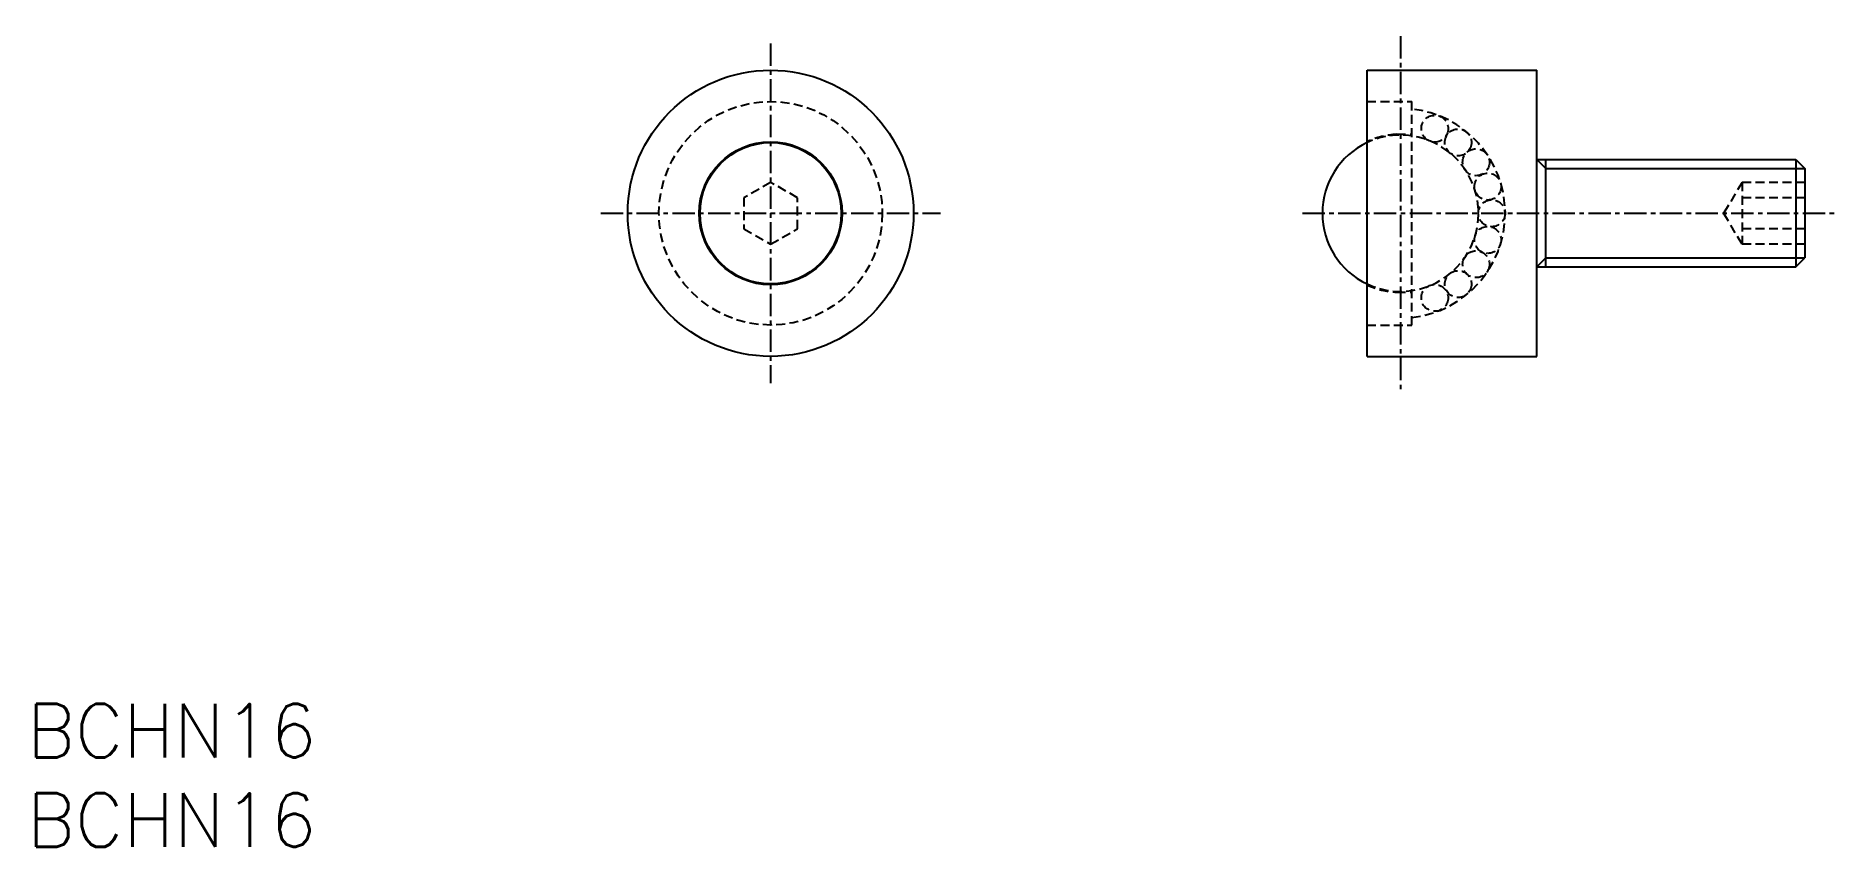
# Model space of a CAD drawing. Extents: x 48 to 149, y 35 to 80.
import ezdxf
from ezdxf.enums import TextEntityAlignment as Align

# ---------------------------------------------------------------- set-up
doc = ezdxf.new("R2010")
doc.units = 0
doc.linetypes.add('CENTER', pattern=[2, 1.25, -0.25, 0.25, -0.25])
doc.linetypes.add('DASHED', pattern=[0.75, 0.5, -0.25])
doc.layers.get('0').update_dxf_attribs({"linetype": 'CONTINUOUS'})
doc.layers.add('CENTER', color=1, linetype='CENTER')
doc.styles.get("Standard").update_dxf_attribs({"font": 'txt.shx', "bigfont": 'extfont.shx'})

msp = doc.modelspace()

# ---------------------------------------------------------------- linework, layer by layer
at = {"color": 7, "linetype": 'CONTINUOUS'}
for p, q in [((122.17, 78.25), (131.67, 78.25)), ((122.17, 62.25), (122.17, 78.25)), ((131.67, 62.25), (131.67, 78.25)), ((131.67, 73.25), (146.17, 73.25)), ((146.17, 73.25), (146.67, 72.75)), ((146.67, 72.75), (146.67, 67.75)), ((146.17, 67.25), (146.67, 67.75)), ((131.67, 67.25), (146.17, 67.25)), ((122.17, 62.25), (131.67, 62.25))]:
    msp.add_line(p, q, dxfattribs=at)
at = {"color": 3, "linetype": 'DASHED'}
for p, q in [((122.17, 76.5), (124.67, 76.5)), ((124.67, 64), (124.67, 76.5)), ((123.83, 74.67), (124.67, 74.67)), ((143.17, 71.98), (142.13, 70.25)), ((143.17, 71.98), (143.17, 68.52)), ((146.67, 71.98), (143.17, 71.98)), ((146.67, 71.12), (143.17, 71.12)), ((143.17, 68.52), (142.13, 70.25)), ((146.67, 69.38), (143.17, 69.38)), ((146.67, 68.52), (143.17, 68.52)), ((123.83, 65.84), (124.67, 65.84)), ((122.17, 64), (124.67, 64))]:
    msp.add_line(p, q, dxfattribs=at)
at = {"color": 3, "linetype": 'CONTINUOUS'}
for p, q in [((131.67, 73.25), (132.17, 72.75)), ((132.17, 67.25), (132.17, 73.25)), ((132.17, 72.75), (146.67, 72.75)), ((146.17, 73.25), (146.17, 67.25)), ((131.67, 67.25), (132.17, 67.75)), ((132.17, 67.75), (146.67, 67.75))]:
    msp.add_line(p, q, dxfattribs=at)
at = {"color": 3, "linetype": 'DASHED'}
msp.add_lwpolyline([(87.29, 69.38), (88.79, 68.52), (90.29, 69.38), (90.29, 71.12), (88.79, 71.98), (87.29, 71.12)], close=True, dxfattribs=at)
at = {"color": 7, "linetype": 'CONTINUOUS'}
for radius in [8, 4, 3.95]:
    msp.add_circle((88.79, 70.25), radius, dxfattribs=at)
at = {"color": 3, "linetype": 'DASHED'}
for centre, radius in [((88.79, 70.25), 6.25), ((125.96, 74.98), 0.75), ((127.27, 74.21), 0.75), ((128.27, 73.1), 0.75), ((128.93, 71.74), 0.75), ((129.15, 70.25), 0.75), ((128.93, 68.76), 0.75), ((128.27, 67.4), 0.75), ((127.27, 66.29), 0.75), ((125.96, 65.52), 0.75)]:
    msp.add_circle(centre, radius, dxfattribs=at)
for centre, radius, start, end in [((124.03, 70.25), 5.87, 276.2593, 83.7407), ((124.04, 70.25), 4.42, 92.7255, 115.0201), ((124.04, 70.25), 4.37, 244.7061, 115.2939), ((124.04, 70.25), 4.42, 244.9799, 267.2745)]:
    msp.add_arc(centre, radius, start, end, dxfattribs=at)
at = {"color": 7, "linetype": 'CONTINUOUS'}
msp.add_arc((124.04, 70.25), 4.37, 115.2939, 244.7061, dxfattribs=at)
at = {"layer": 'CENTER', "color": 1, "linetype": 'CENTER'}
for p, q in [((88.79, 79.75), (88.79, 60.75)), ((124.04, 80.16), (124.04, 60.34)), ((79.29, 70.25), (98.29, 70.25)), ((118.56, 70.25), (148.53, 70.25))]:
    msp.add_line(p, q, dxfattribs=at)

# ---------------------------------------------------------------- texts
at = {"color": 7, "linetype": 'CONTINUOUS'}
for p in [(47.16, 41.32), (47.16, 36.32)]:
    msp.add_text('BCHN16', height=3, dxfattribs=at).set_placement(p, align=Align.MIDDLE_LEFT)

doc.saveas('drawing.dxf')
